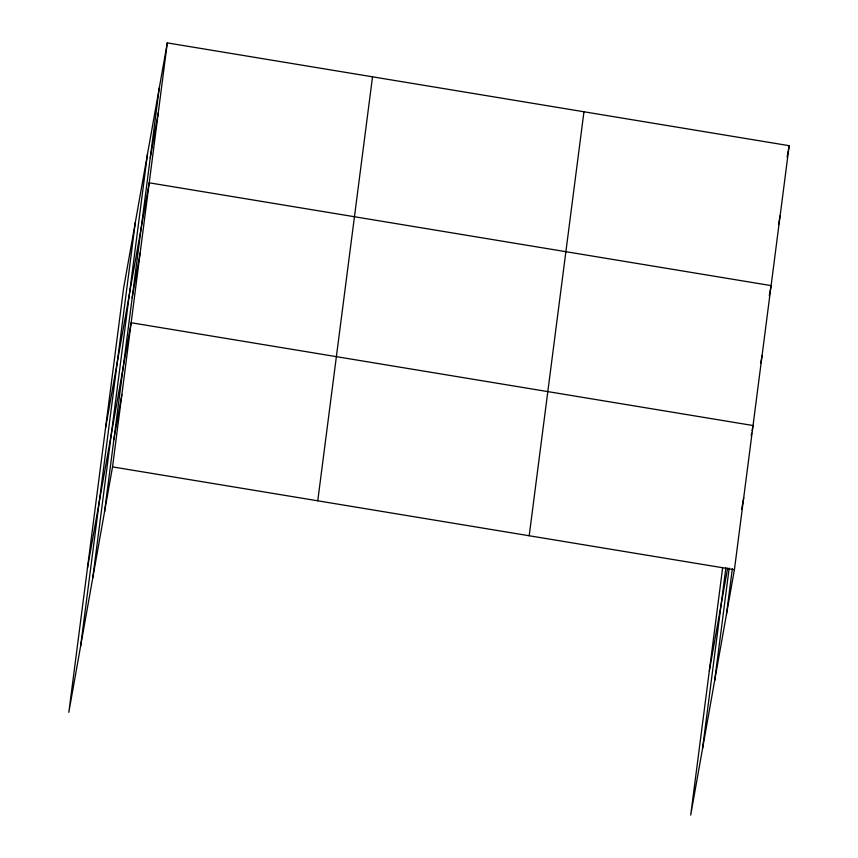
<?xml version="1.0" encoding="UTF-8"?>
<svg xmlns="http://www.w3.org/2000/svg" width="858" height="858" viewBox="0 0 858 858"><rect width="100%" height="100%" fill="white"/><g stroke="black" fill="none" stroke-linecap="round" stroke-linejoin="round"><path stroke-width="1.29" d="M80.609 646.171L135.371 222.168M92.739 578.013L147.501 154.011M104.526 511.861L159.288 87.87M167.299 42.9L123.584 288.32L68.822 712.312L112.537 466.891L167.299 42.9L789.178 145.688L734.416 569.68L690.701 815.1L722.618 567.985M317.76 500.815L372.522 76.823M529.193 535.767L583.955 111.765M702.487 748.948L725.879 567.835M714.628 680.802L729.182 568.093M726.404 614.65L732.335 568.779M150.257 157.829L158.258 112.859M105.513 428.239L149.228 182.818L771.106 285.607L769.272 295.881M132.186 297.747L140.186 252.778M87.441 568.157L131.156 322.737L753.034 425.525L752.123 430.662M113.835 439.779L121.847 394.819M787.118 157.25L789.178 145.688M778.538 224.635L780.147 215.648M760.703 363.277L762.076 355.566M709.319 670.945L727.638 568.093M751.2 435.8L751.662 433.236M741.666 509.169L743.725 497.608M112.537 466.891L734.416 569.68"/></g></svg>
